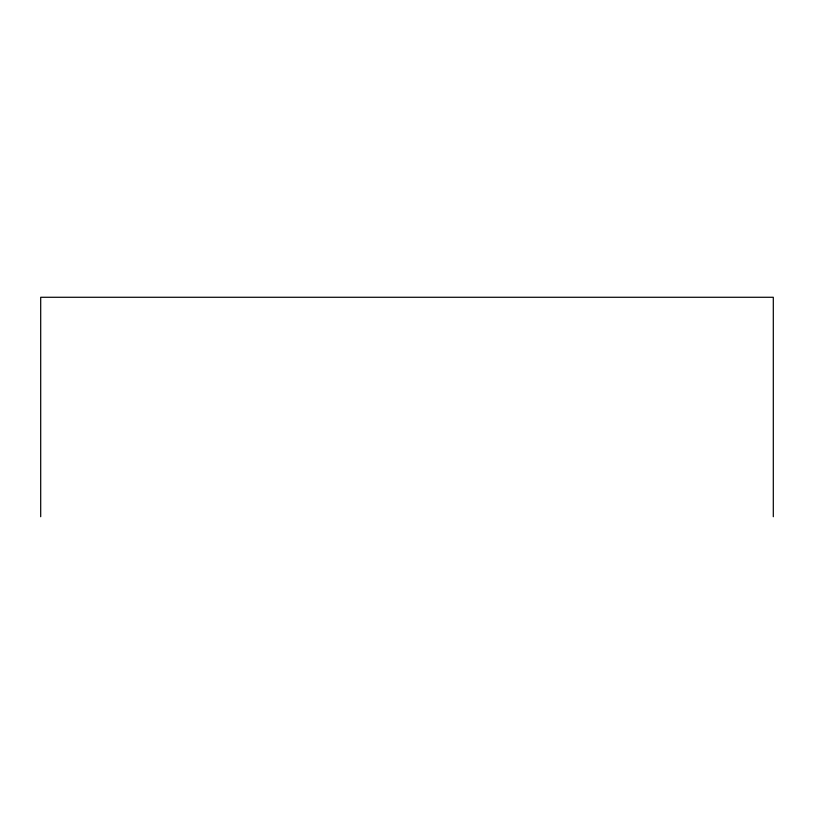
<?xml version="1.0" encoding="UTF-8"?>
<svg xmlns="http://www.w3.org/2000/svg" width="814" height="814" viewBox="0 0 814 814"><rect width="100%" height="100%" fill="white"/><g stroke="black" fill="none" stroke-linecap="round" stroke-linejoin="round"><path stroke-width="1.22" d="M773.3 516.727L773.3 297.273L40.7 297.273L40.7 516.727"/></g></svg>
